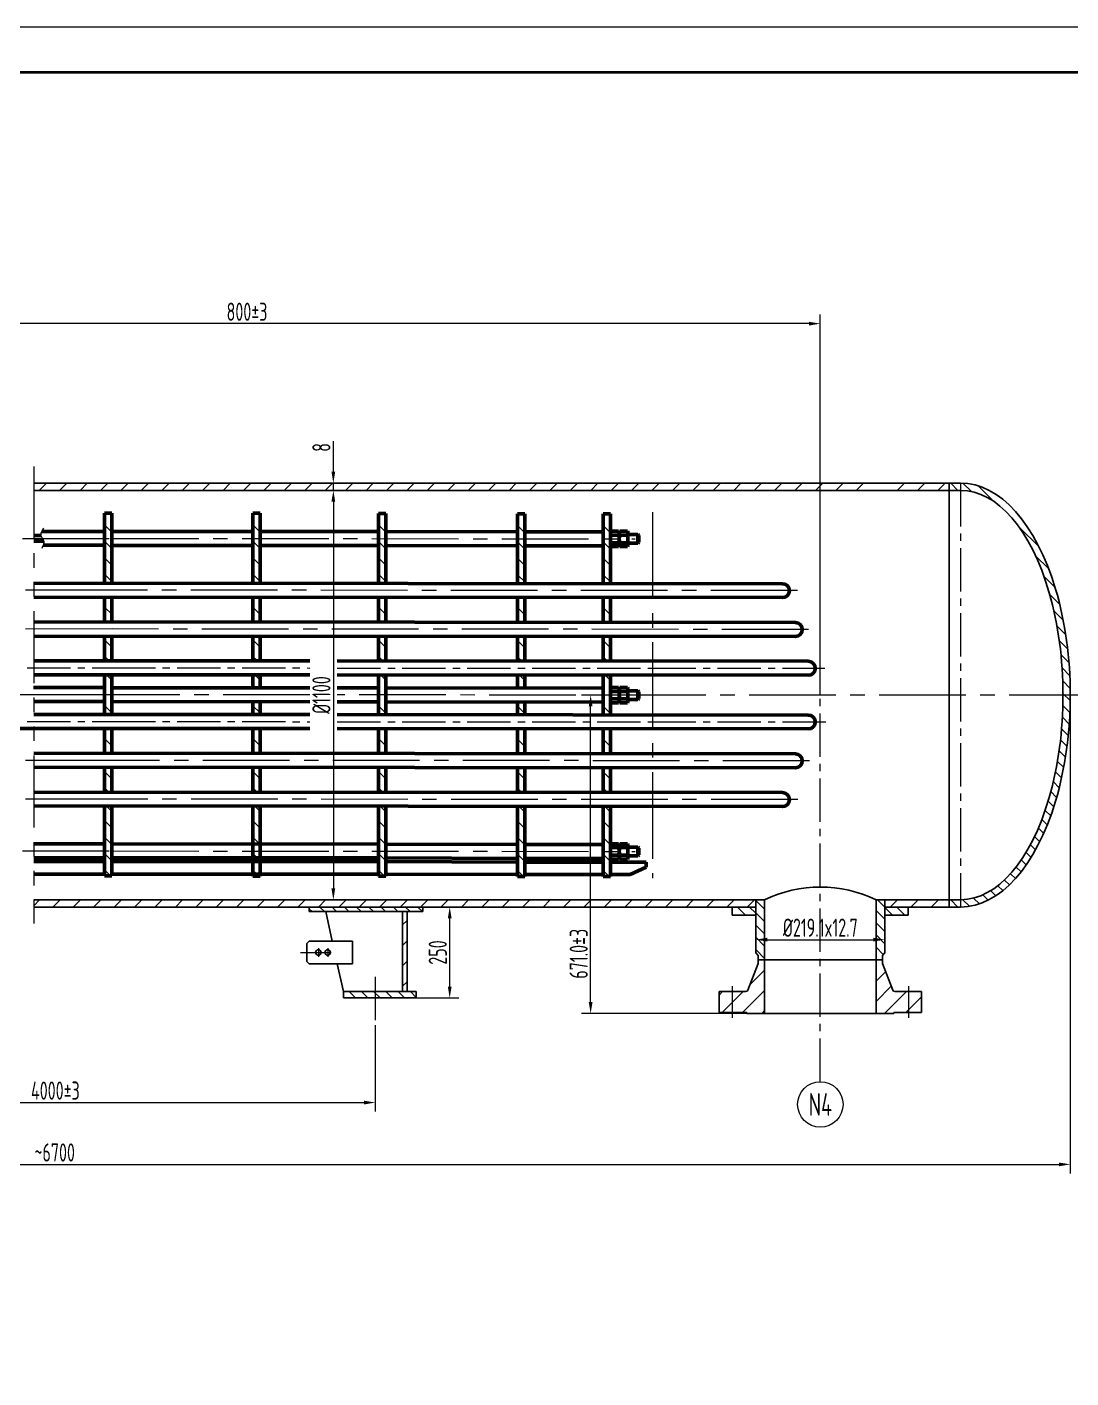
# Model space of a CAD drawing. Header units: millimetres. Extents: x 5765 to 6606, y -201 to 393.
# Drawn here: x 6035.1 to 6264.5, y 96.4 to 393.4 of the extents above; entities that cross this region are included whole.
import ezdxf
from ezdxf.enums import TextEntityAlignment as Align

# ---------------------------------------------------------------- set-up
doc = ezdxf.new("R2010")
doc.units = ezdxf.units.MM
doc.linetypes.add('CENTER2', pattern=[28.575, 19.05, -3.175, 3.175, -3.175])
doc.linetypes.add('PHANTOM2', pattern=[31.75, 15.875, -3.175, 3.175, -3.175, 3.175, -3.175])
for name, color, linetype, lineweight in [('1', 4, 'Continuous', 25), ('1粗实线', 7, 'Continuous', 35), ('2', 7, 'Continuous', 50), ('2细实线', 3, 'Continuous', 13), ('3中心线', 1, 'CENTER2', 13), ('5双点划线', 2, 'PHANTOM2', 13), ('6剖面线', 6, 'Continuous', 13), ('7文本', 2, 'Continuous', 13), ('8标注', 3, 'Continuous', 13), ('9图表', 4, 'Continuous', 13)]:
    doc.layers.add(name, color=color, linetype=linetype, lineweight=lineweight)
doc.styles.add('lanpec', font='bpec_e.shx', dxfattribs={"width": 0.75, "bigfont": 'hztxt.shx'})
doc.styles.add('lanpec-dim', font='bpec_e.shx', dxfattribs={"width": 0.75})
doc.dimstyles.new('lanpec', dxfattribs={"dimtxt": 4, "dimasz": 2.5, "dimexe": 2, "dimexo": 0, "dimtad": 1, "dimdsep": 46, "dimtxsty": 'lanpec-dim', "dimcen": 2.5, "dimclrd": 256, "dimclre": 256, "dimclrt": 256, "dimazin": 0, "dimtfac": 1, "dimtmove": 0, "dimatfit": 3, "dimfxl": 1, "dimlwd": -1, "dimlwe": -1, "dimarcsym": 0})
doc.dimstyles.new('lanpec$0', dxfattribs={"dimscale": 10, "dimtxt": 4, "dimasz": 2.5, "dimexe": 2, "dimexo": 0, "dimtad": 1, "dimdec": 1, "dimdsep": 46, "dimtxsty": 'lanpec-dim', "dimcen": 0.09, "dimclrd": 256, "dimclre": 256, "dimclrt": 256, "dimadec": 1, "dimazin": 0, "dimtfac": 0.707, "dimtdec": 1, "dimtmove": 0, "dimatfit": 3, "dimfxl": 1, "dimarcsym": 0})
pattern_1 = [(45, (5977.511, 1232.6665), (-2.245064, 2.245064), [])]
pattern_2 = [(45, (4695.3936, 1225.4464), (-2.245064, 2.245064), [])]
pattern_3 = [(135, (5977.5109, 1232.6665), (-1.3470384, -1.3470384), [])]

# ---------------------------------------------------------------- blocks, each defined once
blk = doc.blocks.new('A1')
at = {"layer": '1粗实线'}
blk.add_lwpolyline([(-816, 10), (-10, 10), (-10, 584), (-816, 584)], close=True, dxfattribs=at)
at = {"layer": '9图表'}
blk.add_lwpolyline([(-841, 0), (0, 0), (0, 594), (-841, 594)], close=True, dxfattribs=at)
blk = doc.blocks.new('*D35')
at = {"layer": '8标注', "transparency": 16777216}
for p, q in [((5957.38, 325.61), (5957.38, 330.23)), ((6209.41, 246.57), (6209.41, 330.23)), ((6206.91, 328.23), (5959.88, 328.23))]:
    blk.add_line(p, q, dxfattribs=at)
for points in [[(5959.88, 328.64), (5959.88, 327.81), (5957.38, 328.23)], [(6206.91, 328.64), (6206.91, 327.81), (6209.41, 328.23)]]:
    blk.add_solid(points, dxfattribs=at)
at = {"layer": 'Defpoints', "color": 0, "transparency": 16777216}
for p in [(5957.38, 328.23), (5957.38, 325.61), (6209.41, 246.57)]:
    blk.add_point(p, dxfattribs=at)
at = {"layer": '8标注', "transparency": 16777216, "insert": (6083.4, 330.85), "char_height": 4, "attachment_point": 5, "style": 'lanpec-dim'}
blk.add_mtext('800%%P3', dxfattribs=at)
blk = doc.blocks.new('*D37')
at = {"layer": '8标注', "transparency": 16777216}
for p, q in [((5970.96, 173.87), (5970.96, 154.99)), ((6111.59, 174.04), (6111.59, 154.99)), ((5973.46, 156.99), (6109.09, 156.99))]:
    blk.add_line(p, q, dxfattribs=at)
for points in [[(5973.46, 157.41), (5973.46, 156.57), (5970.96, 156.99)], [(6109.09, 157.41), (6109.09, 156.57), (6111.59, 156.99)]]:
    blk.add_solid(points, dxfattribs=at)
at = {"layer": 'Defpoints', "color": 0, "transparency": 16777216}
for p in [(5970.96, 173.87), (6111.59, 174.04), (6111.59, 156.99)]:
    blk.add_point(p, dxfattribs=at)
at = {"layer": '8标注', "transparency": 16777216, "insert": (6041.28, 159.62), "char_height": 4, "attachment_point": 5, "style": 'lanpec-dim'}
blk.add_mtext('4000%%p3', dxfattribs=at)
blk = doc.blocks.new('*D38')
at = {"layer": '8标注', "transparency": 16777216}
for p, q in [((6264.37, 246.58), (6264.37, 141.4)), ((5817.91, 246.51), (5817.91, 141.4)), ((5820.41, 143.4), (6261.87, 143.4))]:
    blk.add_line(p, q, dxfattribs=at)
for points in [[(5820.41, 143.81), (5820.41, 142.98), (5817.91, 143.4)], [(6261.87, 143.81), (6261.87, 142.98), (6264.37, 143.4)]]:
    blk.add_solid(points, dxfattribs=at)
at = {"layer": 'Defpoints', "color": 0, "transparency": 16777216}
for p in [(6264.37, 246.58), (5817.91, 246.51), (6264.37, 143.4)]:
    blk.add_point(p, dxfattribs=at)
at = {"layer": '8标注', "transparency": 16777216, "insert": (6041.14, 146.02), "char_height": 4, "attachment_point": 5, "style": 'lanpec-dim'}
blk.add_mtext('~6700', dxfattribs=at)
blk = doc.blocks.new('*D44')
at = {"layer": '8标注', "transparency": 16777216}
for p, q in [((6195.25, 192.8), (6195.25, 194.8)), ((6223.62, 191.41), (6223.62, 194.8)), ((6197.75, 192.8), (6221.12, 192.8))]:
    blk.add_line(p, q, dxfattribs=at)
for points in [[(6197.75, 193.22), (6197.75, 192.39), (6195.25, 192.8)], [(6221.12, 193.22), (6221.12, 192.39), (6223.62, 192.8)]]:
    blk.add_solid(points, dxfattribs=at)
at = {"layer": 'Defpoints', "color": 0, "transparency": 16777216}
for p in [(6195.25, 192.8), (6223.62, 192.8), (6223.62, 191.41)]:
    blk.add_point(p, dxfattribs=at)
at = {"layer": '8标注', "transparency": 16777216, "insert": (6209.43, 195.43), "char_height": 4, "attachment_point": 5, "style": 'lanpec-dim'}
blk.add_mtext('%%C219.1x12.7', dxfattribs=at)
blk = doc.blocks.new('*D49')
at = {"layer": '8标注', "transparency": 16777216}
for p, q in [((6122.09, 199.98), (6129.97, 199.98)), ((6127.97, 182.48), (6127.97, 197.48)), ((6120.59, 179.98), (6129.97, 179.98))]:
    blk.add_line(p, q, dxfattribs=at)
for points in [[(6127.55, 197.48), (6128.38, 197.48), (6127.97, 199.98)], [(6127.55, 182.48), (6128.38, 182.48), (6127.97, 179.98)]]:
    blk.add_solid(points, dxfattribs=at)
at = {"layer": 'Defpoints', "color": 0, "transparency": 16777216}
for p in [(6122.09, 199.98), (6127.97, 199.98), (6120.59, 179.98)]:
    blk.add_point(p, dxfattribs=at)
at = {"layer": '8标注', "transparency": 16777216, "insert": (6125.34, 189.98), "char_height": 4, "attachment_point": 5, "rotation": 90, "style": 'lanpec-dim'}
blk.add_mtext('250', dxfattribs=at)
blk = doc.blocks.new('*D61')
at = {"layer": '8标注', "transparency": 16777216}
for p, q in [((6102.39, 291.58), (6104.39, 291.58)), ((6102.39, 289.08), (6102.39, 204.08)), ((6102.39, 201.58), (6104.39, 201.58))]:
    blk.add_line(p, q, dxfattribs=at)
for points in [[(6101.97, 289.08), (6102.8, 289.08), (6102.39, 291.58)], [(6101.97, 204.08), (6102.8, 204.08), (6102.39, 201.58)]]:
    blk.add_solid(points, dxfattribs=at)
at = {"layer": 'Defpoints', "color": 0, "transparency": 16777216}
for p in [(6102.39, 291.58), (6102.39, 201.58), (6102.39, 201.58)]:
    blk.add_point(p, dxfattribs=at)
at = {"layer": '8标注', "transparency": 16777216, "insert": (6099.76, 246.58), "char_height": 4, "attachment_point": 5, "rotation": 90, "style": 'lanpec-dim'}
blk.add_mtext('%%C1100', dxfattribs=at)
blk = doc.blocks.new('*D60')
at = {"layer": '8标注', "transparency": 16777216}
for p, q in [((6102.39, 295.68), (6102.39, 302.42)), ((6105, 293.18), (6100.39, 293.18)), ((6103.35, 291.58), (6100.39, 291.58)), ((6102.39, 291.58), (6102.39, 293.18)), ((6102.39, 289.08), (6102.39, 286.58))]:
    blk.add_line(p, q, dxfattribs=at)
for points in [[(6101.97, 295.68), (6102.8, 295.68), (6102.39, 293.18)], [(6101.97, 289.08), (6102.8, 289.08), (6102.39, 291.58)]]:
    blk.add_solid(points, dxfattribs=at)
at = {"layer": 'Defpoints', "color": 0, "transparency": 16777216}
for p in [(6102.39, 293.18), (6103.35, 291.58), (6105, 293.18)]:
    blk.add_point(p, dxfattribs=at)
at = {"layer": '8标注', "transparency": 16777216, "insert": (6099.76, 301.02), "char_height": 4, "attachment_point": 5, "rotation": 90, "style": 'lanpec-dim'}
blk.add_mtext('8', dxfattribs=at)
blk = doc.blocks.new('管口号')
at = {"layer": '2细实线'}
blk.add_circle((0, 5), 5, dxfattribs=at)
at = {"layer": '7文本', "style": 'lanpec', "width": 0.75}
blk.add_attdef('N', text='', height=5, dxfattribs=at).set_placement((0, 5), align=Align.MIDDLE_CENTER)
blk = doc.blocks.new('*D65')
at = {"layer": '8标注', "transparency": 16777216}
for p, q in [((6165.48, 246.58), (6156.94, 246.58)), ((6158.94, 179.08), (6158.94, 244.08)), ((6205.47, 176.58), (6156.94, 176.58))]:
    blk.add_line(p, q, dxfattribs=at)
for points in [[(6158.53, 244.08), (6159.36, 244.08), (6158.94, 246.58)], [(6158.53, 179.08), (6159.36, 179.08), (6158.94, 176.58)]]:
    blk.add_solid(points, dxfattribs=at)
at = {"layer": 'Defpoints', "color": 0, "transparency": 16777216}
for p in [(6158.94, 246.58), (6165.48, 246.58), (6205.47, 176.58)]:
    blk.add_point(p, dxfattribs=at)
at = {"layer": '8标注', "transparency": 16777216, "insert": (6156.32, 189.7), "char_height": 4, "attachment_point": 5, "rotation": 90, "style": 'lanpec-dim'}
blk.add_mtext('671.0±3', dxfattribs=at)

msp = doc.modelspace()

# ---------------------------------------------------------------- hatches: boundary and pattern name
at = {"layer": '6剖面线'}
h = msp.add_hatch(dxfattribs=at)
h.set_pattern_fill('ANSI31', color=256, style=0)
h.set_pattern_definition(pattern_1)
h.paths.add_polyline_path([(6224.953, 293.183), (6224.953, 291.583), (6237.773, 291.583), (6237.773, 293.183)])
h.paths.add_polyline_path([(6220.681, 291.583), (6220.681, 293.183), (6036.521, 293.183), (6036.521, 291.583)])
h = msp.add_hatch(dxfattribs=at)
h.set_pattern_fill('ANSI31', color=256, scale=0.6, angle=90, style=0)
h.set_pattern_definition(pattern_3)
h.paths.add_polyline_path([(6240.273, 201.583), (6237.773, 201.583), (6237.773, 199.983), (6240.273, 199.983)])
edge = h.paths.add_edge_path()
edge.add_ellipse((6240.273, 246.583), major_axis=(0, 46.6), ratio=0.5171674, start_angle=180, end_angle=360)
edge.add_line((6240.273, 293.183), (6240.273, 291.583))
edge.add_ellipse((6240.273, 246.583), major_axis=(0, 45), ratio=0.5, start_angle=180, end_angle=360, ccw=False)
edge.add_line((6240.273, 201.583), (6240.273, 199.983))
h.paths.add_polyline_path([(6240.273, 293.183), (6237.773, 293.183), (6237.773, 291.583), (6240.273, 291.583)])
h = msp.add_hatch(dxfattribs=at)
h.set_pattern_fill('ANSI31', color=256, scale=0.804645, angle=90)
h.set_pattern_definition([(135, (4750.066, -86.7628), (-1.8064793, -1.8064793), [])])
h.paths.add_polyline_path([(6053.716, 286.546), (6052.106, 286.546), (6052.106, 281.027), (6053.716, 281.027)])
h.paths.add_polyline_path([(6053.716, 281.027), (6052.106, 281.027), (6052.106, 271.177), (6053.716, 271.177)])
h.paths.add_polyline_path([(6053.716, 268.112), (6052.106, 268.112), (6052.106, 262.648), (6053.716, 262.648)])
h.paths.add_polyline_path([(6053.716, 259.583), (6052.106, 259.583), (6052.106, 254.113), (6053.716, 254.113)])
h.paths.add_polyline_path([(6053.716, 251.043), (6052.106, 251.043), (6052.106, 248.204), (6053.716, 248.204)])
h.paths.add_polyline_path([(6053.716, 245.147), (6052.106, 245.147), (6052.106, 242.308), (6053.716, 242.308)])
h.paths.add_polyline_path([(6053.716, 239.238), (6052.106, 239.238), (6052.106, 233.769), (6053.716, 233.769)])
h.paths.add_polyline_path([(6053.716, 230.704), (6052.106, 230.704), (6052.106, 225.239), (6053.716, 225.239)])
h.paths.add_polyline_path([(6053.716, 222.174), (6052.106, 222.174), (6052.106, 212.325), (6053.716, 212.325)])
h.paths.add_polyline_path([(6053.716, 212.325), (6052.106, 212.325), (6052.106, 206.805), (6053.716, 206.805)])
h = msp.add_hatch(dxfattribs=at)
h.set_pattern_fill('ANSI31', color=256, scale=0.804645, angle=90)
h.set_pattern_definition([(135, (4782.6553, -86.775), (-1.8064793, -1.8064793), [])])
h.paths.add_polyline_path([(6086.305, 286.534), (6084.696, 286.534), (6084.696, 281.014), (6086.305, 281.014)])
h.paths.add_polyline_path([(6086.305, 281.014), (6084.696, 281.014), (6084.696, 271.165), (6086.305, 271.165)])
h.paths.add_polyline_path([(6086.305, 268.1), (6084.696, 268.1), (6084.696, 262.635), (6086.305, 262.635)])
h.paths.add_polyline_path([(6086.305, 259.57), (6084.696, 259.57), (6084.696, 254.101), (6086.305, 254.101)])
h.paths.add_polyline_path([(6086.305, 251.031), (6084.696, 251.031), (6084.696, 248.192), (6086.305, 248.192)])
h.paths.add_polyline_path([(6086.305, 245.135), (6084.696, 245.135), (6084.696, 242.296), (6086.305, 242.296)])
h.paths.add_polyline_path([(6086.305, 239.226), (6084.696, 239.226), (6084.696, 233.756), (6086.305, 233.756)])
h.paths.add_polyline_path([(6086.305, 230.691), (6084.696, 230.691), (6084.696, 225.227), (6086.305, 225.227)])
h.paths.add_polyline_path([(6086.305, 222.162), (6084.696, 222.162), (6084.696, 212.312), (6086.305, 212.312)])
h.paths.add_polyline_path([(6086.305, 212.312), (6084.696, 212.312), (6084.696, 206.793), (6086.305, 206.793)])
h = msp.add_hatch(dxfattribs=at)
h.set_pattern_fill('ANSI31', color=256, scale=0.804645, angle=90)
h.set_pattern_definition([(135, (4810.242, -86.795), (-1.8064793, -1.8064793), [])])
h.paths.add_polyline_path([(6113.892, 286.514), (6112.282, 286.514), (6112.282, 280.994), (6113.892, 280.994)])
h.paths.add_polyline_path([(6113.892, 280.994), (6112.282, 280.994), (6112.282, 271.145), (6113.892, 271.145)])
h.paths.add_polyline_path([(6113.892, 268.08), (6112.282, 268.08), (6112.282, 262.615), (6113.892, 262.615)])
h.paths.add_polyline_path([(6113.892, 259.55), (6112.282, 259.55), (6112.282, 254.081), (6113.892, 254.081)])
h.paths.add_polyline_path([(6113.892, 251.011), (6112.282, 251.011), (6112.282, 248.172), (6113.892, 248.172)])
h.paths.add_polyline_path([(6113.892, 245.115), (6112.282, 245.115), (6112.282, 242.276), (6113.892, 242.276)])
h.paths.add_polyline_path([(6113.892, 239.206), (6112.282, 239.206), (6112.282, 233.736), (6113.892, 233.736)])
h.paths.add_polyline_path([(6113.892, 230.671), (6112.282, 230.671), (6112.282, 225.207), (6113.892, 225.207)])
h.paths.add_polyline_path([(6113.892, 222.142), (6112.282, 222.142), (6112.282, 212.292), (6113.892, 212.292)])
h.paths.add_polyline_path([(6113.892, 212.292), (6112.282, 212.292), (6112.282, 206.773), (6113.892, 206.773)])
h = msp.add_hatch(dxfattribs=at)
h.set_pattern_fill('ANSI31', color=256, scale=0.804645, angle=90)
h.set_pattern_definition([(135, (4840.8113, -86.8808), (-1.8064793, -1.8064793), [])])
h.paths.add_polyline_path([(6144.461, 286.428), (6142.852, 286.428), (6142.852, 280.909), (6144.461, 280.909)])
h.paths.add_polyline_path([(6144.461, 280.909), (6142.852, 280.909), (6142.852, 271.059), (6144.461, 271.059)])
h.paths.add_polyline_path([(6144.461, 267.994), (6142.852, 267.994), (6142.852, 262.53), (6144.461, 262.53)])
h.paths.add_polyline_path([(6144.461, 259.465), (6142.852, 259.465), (6142.852, 253.995), (6144.461, 253.995)])
h.paths.add_polyline_path([(6144.461, 250.925), (6142.852, 250.925), (6142.852, 248.086), (6144.461, 248.086)])
h.paths.add_polyline_path([(6144.461, 245.029), (6142.852, 245.029), (6142.852, 242.19), (6144.461, 242.19)])
h.paths.add_polyline_path([(6144.461, 239.12), (6142.852, 239.12), (6142.852, 233.651), (6144.461, 233.651)])
h.paths.add_polyline_path([(6144.461, 230.586), (6142.852, 230.586), (6142.852, 225.121), (6144.461, 225.121)])
h.paths.add_polyline_path([(6144.461, 222.056), (6142.852, 222.056), (6142.852, 212.207), (6144.461, 212.207)])
h.paths.add_polyline_path([(6144.461, 212.207), (6142.852, 212.207), (6142.852, 206.687), (6144.461, 206.687)])
h = msp.add_hatch(dxfattribs=at)
h.set_pattern_fill('ANSI31', color=256, scale=0.804645, angle=90)
h.set_pattern_definition([(135, (4859.641, -86.8808), (-1.8064793, -1.8064793), [])])
h.paths.add_polyline_path([(6163.291, 286.428), (6161.681, 286.428), (6161.681, 280.909), (6163.291, 280.909)])
h.paths.add_polyline_path([(6163.291, 280.909), (6161.681, 280.909), (6161.681, 271.059), (6163.291, 271.059)])
h.paths.add_polyline_path([(6163.291, 267.994), (6161.681, 267.994), (6161.681, 262.53), (6163.291, 262.53)])
h.paths.add_polyline_path([(6163.291, 259.465), (6161.681, 259.465), (6161.681, 253.995), (6163.291, 253.995)])
h.paths.add_polyline_path([(6163.291, 250.925), (6161.681, 250.925), (6161.681, 248.086), (6163.291, 248.086)])
h.paths.add_polyline_path([(6163.291, 245.029), (6161.681, 245.029), (6161.681, 242.19), (6163.291, 242.19)])
h.paths.add_polyline_path([(6163.291, 239.12), (6161.681, 239.12), (6161.681, 233.651), (6163.291, 233.651)])
h.paths.add_polyline_path([(6163.291, 230.586), (6161.681, 230.586), (6161.681, 225.121), (6163.291, 225.121)])
h.paths.add_polyline_path([(6163.291, 222.056), (6161.681, 222.056), (6161.681, 212.207), (6163.291, 212.207)])
h.paths.add_polyline_path([(6163.291, 212.207), (6161.681, 212.207), (6161.681, 206.687), (6163.291, 206.687)])
h = msp.add_hatch(dxfattribs=at)
h.set_pattern_fill('ANSI31', color=256, style=0)
h.set_pattern_definition(pattern_2)
h.paths.add_polyline_path([(6237.773, 201.583), (6223.616, 201.583), (6223.616, 199.983), (6237.773, 199.983)])
h.paths.add_polyline_path([(6195.248, 199.983), (6195.248, 201.583), (6036.521, 201.583), (6036.521, 199.983), (6109.201, 199.983), (6110.114, 199.983), (6111.829, 199.983), (6113.682, 199.983), (6114.457, 199.983)])
h = msp.add_hatch(dxfattribs=at)
h.set_pattern_fill('ANSI31', color=256, scale=0.6, angle=90, style=0)
h.set_pattern_definition([(135, (6110.6425, 199.5294), (-1.34704, -1.34704), [])])
h.paths.add_polyline_path([(6114.457, 199.983), (6109.201, 199.983), (6109.201, 198.983), (6114.457, 198.983)])
h.paths.add_polyline_path([(6109.201, 198.983), (6109.201, 199.983), (6097.091, 199.983), (6097.091, 198.983)])
h.paths.add_polyline_path([(6114.457, 199.983), (6114.457, 198.983), (6122.091, 198.983), (6122.091, 199.983)])
h = msp.add_hatch(dxfattribs=at)
h.set_pattern_fill('ANSI31', color=256, scale=0.6, angle=90, style=0)
h.set_pattern_definition(pattern_3)
h.paths.add_polyline_path([(6195.248, 198.215), (6195.248, 199.983), (6190.088, 199.983), (6190.088, 198.215)])
h.paths.add_polyline_path([(6223.616, 199.983), (6223.616, 198.215), (6228.776, 198.215), (6228.776, 199.983)])
h = msp.add_hatch(dxfattribs=at)
h.set_pattern_fill('ANSI31', color=256, scale=0.6, angle=90, style=0)
h.set_pattern_definition([(135, (6195.4526, 193.1177), (-1.34704, -1.34704), [])])
h.paths.add_polyline_path([(6195.782, 201.583), (6195.248, 201.583), (6195.248, 189.879), (6195.782, 189.345)])
h.paths.add_polyline_path([(6223.616, 201.583), (6223.082, 201.583), (6223.082, 189.345), (6223.616, 189.879)])
h.paths.add_polyline_path([(6197.182, 188.383), (6195.782, 188.383), (6195.782, 201.583), (6197.182, 201.583)])
h.paths.add_polyline_path([(6223.082, 188.383), (6221.682, 188.383), (6221.682, 201.583), (6223.082, 201.583)])
h = msp.add_hatch(dxfattribs=at)
h.set_pattern_fill('ANSI31', color=256, style=0)
h.set_pattern_definition(pattern_2)
h.paths.add_polyline_path([(6118.591, 198.983), (6117.591, 198.983), (6117.591, 181.383), (6118.591, 181.383)])
h = msp.add_hatch(dxfattribs=at)
h.set_pattern_fill('ANSI31', color=256, style=0)
h.set_pattern_definition(pattern_1)
h.paths.add_polyline_path([(6228.802, 181.393), (6227.302, 181.393), (6227.302, 176.783), (6228.802, 176.783)])
h.paths.add_polyline_path([(6230.302, 181.393), (6228.802, 181.393), (6228.802, 176.783), (6230.302, 176.783)])
h.paths.add_polyline_path([(6227.302, 176.783), (6225.622, 176.783), (6225.622, 176.583), (6221.682, 176.583), (6221.682, 188.383), (6223.082, 188.383), (6223.082, 187.776, 0.09138), (6223.115, 187.597), (6225.359, 181.715, 0.3110597), (6225.827, 181.393), (6227.302, 181.393)])
h.paths.add_polyline_path([(6231.682, 176.783), (6230.302, 176.783), (6230.302, 181.393), (6231.682, 181.393)])
h.paths.add_polyline_path([(6197.182, 176.583), (6193.242, 176.583), (6193.242, 176.783), (6190.062, 176.783), (6190.062, 181.393), (6193.038, 181.393, 0.3110597), (6193.505, 181.715), (6195.749, 187.597, 0.09138), (6195.782, 187.776), (6195.782, 188.383), (6197.182, 188.383)])
h.paths.add_polyline_path([(6190.062, 176.783), (6187.182, 176.783), (6187.182, 181.393), (6190.062, 181.393)])
h = msp.add_hatch(dxfattribs=at)
h.set_pattern_fill('ANSI31', color=256, scale=0.6, angle=90, style=0)
h.set_pattern_definition([(135, (4695.3936, 1225.4464), (-1.3470384, -1.3470384), [])])
h.paths.add_polyline_path([(6120.591, 179.983), (6120.591, 181.383), (6111.591, 181.383), (6111.591, 179.983)])
h.paths.add_polyline_path([(6111.591, 179.983), (6111.591, 181.383), (6104.591, 181.383), (6104.591, 179.983)])

# ---------------------------------------------------------------- linework, layer by layer
for p, q in [((6036.521, 293.183), (6225.32, 293.183)), ((6036.521, 291.583), (6224.28, 291.583)), ((6224.233, 291.583), (6237.773, 291.583)), ((6224.953, 293.183), (6237.773, 293.183)), ((6237.773, 293.183), (6237.773, 199.983)), ((6240.273, 293.183), (6237.773, 293.183)), ((6240.273, 291.583), (6237.773, 291.583)), ((6036.521, 201.583), (6197.182, 201.583)), ((6036.521, 199.983), (6109.201, 199.983)), ((6097.091, 198.983), (6097.091, 199.983)), ((6109.201, 199.983), (6195.248, 199.983)), ((6122.091, 198.983), (6122.091, 199.983)), ((6190.088, 198.215), (6190.088, 199.983)), ((6195.248, 189.879), (6195.248, 201.583)), ((6197.182, 201.583), (6197.182, 176.583)), ((6221.682, 201.583), (6237.773, 201.583)), ((6221.682, 201.583), (6221.682, 176.583)), ((6223.616, 189.879), (6223.616, 201.583)), ((6223.616, 199.983), (6237.773, 199.983)), ((6228.776, 198.215), (6228.776, 199.983)), ((6240.273, 201.583), (6237.773, 201.583)), ((6240.273, 199.983), (6237.773, 199.983)), ((6097.091, 198.983), (6109.201, 198.983)), ((6102.137, 192.483), (6100.699, 198.983)), ((6109.201, 198.983), (6122.091, 198.983)), ((6117.591, 181.383), (6117.591, 198.983)), ((6118.591, 181.383), (6118.591, 198.983)), ((6195.248, 198.215), (6190.088, 198.215)), ((6223.616, 198.215), (6228.776, 198.215)), ((6104.591, 181.383), (6103.242, 187.483)), ((6195.749, 187.597), (6193.505, 181.715)), ((6195.782, 189.345), (6195.248, 189.879)), ((6195.782, 188.383), (6195.782, 189.345)), ((6195.782, 188.383), (6195.782, 189.345)), ((6223.082, 188.383), (6195.782, 188.383)), ((6195.782, 188.383), (6195.782, 187.776)), ((6223.082, 189.345), (6223.616, 189.879)), ((6223.082, 188.383), (6223.082, 189.345)), ((6223.082, 188.383), (6223.082, 189.345)), ((6223.082, 188.383), (6223.082, 187.776)), ((6223.115, 187.597), (6225.359, 181.715)), ((6120.591, 181.383), (6104.591, 181.383)), ((6104.591, 181.383), (6104.591, 179.983)), ((6120.591, 181.383), (6120.591, 179.983)), ((6187.182, 181.393), (6187.182, 176.783)), ((6187.182, 181.393), (6193.038, 181.393)), ((6231.682, 181.393), (6225.827, 181.393)), ((6231.682, 181.393), (6231.682, 176.783)), ((6120.591, 179.983), (6104.591, 179.983)), ((6120.591, 179.983), (6104.591, 179.983)), ((6187.182, 176.783), (6193.242, 176.783)), ((6193.242, 176.783), (6193.242, 176.583)), ((6193.242, 176.583), (6225.622, 176.583)), ((6231.682, 176.783), (6225.622, 176.783)), ((6225.622, 176.783), (6225.622, 176.583))]:
    msp.add_line(p, q)
at = {"ltscale": 2}
for p, q in [((6096.591, 191.983), (6097.091, 192.483)), ((6096.591, 191.983), (6096.591, 187.983)), ((6106.591, 192.483), (6097.091, 192.483)), ((6106.591, 187.483), (6106.591, 192.483)), ((6096.591, 187.983), (6097.091, 187.483)), ((6097.091, 187.483), (6106.591, 187.483))]:
    msp.add_line(p, q, dxfattribs=at)
at = {"ltscale": 3}
for centre in [(6099.091, 189.983), (6101.145, 189.983)]:
    msp.add_circle(centre, 0.6, dxfattribs=at)
for centre, radius, start, end in [((6209.432, 175.883), 28.471, 64.51564, 115.48436), ((6195.282, 187.776), 0.5, 339.11524, 0), ((6223.582, 187.776), 0.5, 180, 200.88476), ((6193.038, 181.893), 0.5, 270, 339.11524), ((6225.827, 181.893), 0.5, 200.88476, 270)]:
    msp.add_arc(centre, radius, start, end)
at = {"extrusion": (0, 0, -1)}
for major_axis, ratio in [((0, 46.6), 0.5171674), ((0, 45), 0.5)]:
    msp.add_ellipse((6240.273, 246.583), major_axis=major_axis, ratio=ratio, start_param=0, end_param=3.1415927, dxfattribs=at)
at = {"layer": '1'}
for p, q in [((6167.153, 281.633), (6169.567, 281.633)), ((6167.153, 280.184), (6169.567, 280.184)), ((6167.153, 247.282), (6169.567, 247.282)), ((6167.153, 245.833), (6169.567, 245.833)), ((6167.153, 212.931), (6169.567, 212.931)), ((6167.153, 211.482), (6169.567, 211.482))]:
    msp.add_line(p, q, dxfattribs=at)
at = {"layer": '2'}
for p, q in [((6053.716, 286.546), (6052.106, 286.546)), ((6052.106, 286.546), (6052.106, 271.178)), ((6053.716, 271.178), (6053.716, 286.546)), ((6086.305, 286.534), (6084.696, 286.534)), ((6084.696, 286.534), (6084.696, 271.166)), ((6086.305, 271.166), (6086.305, 286.534)), ((6113.892, 286.514), (6112.282, 286.514)), ((6112.282, 286.514), (6112.282, 271.146)), ((6113.892, 271.146), (6113.892, 286.514)), ((6144.461, 286.428), (6142.852, 286.428)), ((6142.852, 286.428), (6142.852, 271.063)), ((6144.461, 271.063), (6144.461, 286.428)), ((6163.291, 286.428), (6161.681, 286.428)), ((6161.681, 286.428), (6161.681, 271.064)), ((6163.291, 271.064), (6163.291, 286.428)), ((6038.271, 282.555), (6052.106, 282.555)), ((6053.716, 282.555), (6053.732, 282.543)), ((6053.732, 282.543), (6084.696, 282.543)), ((6086.305, 282.543), (6112.282, 282.523)), ((6113.892, 282.523), (6142.852, 282.437)), ((6144.461, 282.437), (6161.681, 282.437)), ((6163.291, 282.163), (6163.291, 279.654)), ((6163.414, 282.581), (6165.099, 282.581)), ((6165.222, 282.163), (6165.222, 279.654)), ((6165.222, 282.163), (6165.222, 279.654)), ((6165.345, 282.581), (6167.03, 282.581)), ((6167.153, 282.163), (6167.153, 279.654)), ((6036.52, 281.65), (6038.13, 281.65)), ((6036.52, 280.39), (6038.72, 280.39)), ((6038.603, 279.498), (6052.106, 279.498)), ((6053.716, 279.498), (6053.732, 279.486)), ((6053.732, 279.486), (6084.696, 279.486)), ((6086.305, 279.486), (6112.282, 279.466)), ((6113.892, 279.466), (6142.852, 279.38)), ((6144.461, 279.38), (6161.681, 279.38)), ((6163.414, 281.745), (6165.099, 281.745)), ((6163.414, 280.072), (6165.099, 280.072)), ((6163.414, 279.236), (6165.099, 279.236)), ((6165.345, 281.745), (6167.03, 281.745)), ((6165.345, 280.072), (6167.03, 280.072)), ((6165.345, 279.236), (6167.03, 279.236)), ((6167.153, 281.874), (6169.326, 281.874)), ((6167.153, 281.874), (6167.153, 279.943)), ((6169.326, 279.943), (6167.153, 279.943)), ((6169.326, 281.874), (6169.567, 281.633)), ((6169.326, 281.874), (6169.326, 279.943)), ((6169.567, 280.184), (6169.326, 279.943)), ((6169.567, 281.633), (6169.567, 280.184)), ((6036.52, 271.19), (6201.119, 271.064)), ((6036.52, 268.11), (6201.119, 267.994)), ((6052.106, 268.112), (6052.106, 262.648)), ((6053.716, 262.648), (6053.716, 268.112)), ((6084.696, 268.1), (6084.696, 262.635)), ((6086.305, 262.635), (6086.305, 268.1)), ((6112.282, 268.08), (6112.282, 262.615)), ((6113.892, 262.615), (6113.892, 268.08)), ((6142.852, 267.994), (6142.852, 262.53)), ((6144.461, 262.53), (6144.461, 267.994)), ((6161.681, 267.994), (6161.681, 262.53)), ((6163.291, 262.53), (6163.291, 267.994)), ((6036.52, 262.66), (6203.964, 262.53)), ((6036.52, 259.56), (6203.964, 259.46)), ((6052.106, 259.582), (6052.106, 254.113)), ((6053.716, 254.113), (6053.716, 259.582)), ((6084.696, 259.57), (6084.696, 254.101)), ((6086.305, 254.101), (6086.305, 259.57)), ((6112.282, 259.55), (6112.282, 254.081)), ((6113.892, 254.081), (6113.892, 259.55)), ((6142.852, 259.461), (6142.852, 253.995)), ((6144.461, 253.995), (6144.461, 259.461)), ((6161.681, 259.46), (6161.681, 253.995)), ((6163.291, 253.995), (6163.291, 259.46)), ((6036.52, 254.11), (6097.22, 254.069)), ((6103.26, 254.065), (6206.809, 253.995)), ((6036.51, 251.05), (6097.22, 251.005)), ((6052.106, 251.043), (6052.106, 242.308)), ((6053.716, 242.308), (6053.716, 251.043)), ((6084.696, 251.031), (6084.696, 248.192)), ((6086.305, 248.192), (6086.305, 251.031)), ((6103.26, 251.001), (6206.809, 250.925)), ((6112.282, 251.011), (6112.282, 242.276)), ((6113.892, 242.276), (6113.892, 251.011)), ((6142.852, 250.925), (6142.852, 248.086)), ((6144.461, 248.086), (6144.461, 250.925)), ((6161.681, 250.925), (6161.681, 242.19)), ((6163.291, 242.19), (6163.291, 250.925)), ((6036.5, 248.22), (6052.1, 248.23)), ((6053.716, 248.204), (6053.732, 248.192)), ((6053.732, 248.192), (6097.22, 248.177)), ((6103.26, 248.175), (6112.282, 248.172)), ((6113.892, 248.172), (6161.681, 248.086)), ((6163.291, 247.812), (6163.291, 245.303)), ((6163.414, 248.23), (6165.099, 248.23)), ((6163.414, 247.394), (6165.099, 247.394)), ((6165.222, 247.812), (6165.222, 245.303)), ((6165.222, 247.812), (6165.222, 245.303)), ((6165.345, 248.23), (6167.03, 248.23)), ((6165.345, 247.394), (6167.03, 247.394)), ((6167.153, 247.812), (6167.153, 245.303)), ((6167.153, 247.523), (6169.326, 247.523)), ((6167.153, 247.523), (6167.153, 245.592)), ((6169.326, 247.523), (6169.567, 247.282)), ((6169.326, 247.523), (6169.326, 245.592)), ((6169.567, 247.282), (6169.567, 245.833)), ((6036.5, 245.13), (6052.1, 245.14)), ((6053.716, 245.147), (6053.732, 245.135)), ((6053.732, 245.135), (6097.22, 245.12)), ((6084.696, 245.135), (6084.696, 242.296)), ((6086.305, 242.296), (6086.305, 245.135)), ((6103.26, 245.118), (6112.282, 245.115)), ((6113.892, 245.115), (6161.681, 245.029)), ((6142.852, 245.029), (6142.852, 242.19)), ((6144.461, 242.19), (6144.461, 245.029)), ((6163.414, 245.721), (6165.099, 245.721)), ((6163.414, 244.885), (6165.099, 244.885)), ((6165.345, 245.721), (6167.03, 245.721)), ((6165.345, 244.885), (6167.03, 244.885)), ((6169.326, 245.592), (6167.153, 245.592)), ((6169.567, 245.833), (6169.326, 245.592)), ((6036.52, 242.33), (6097.22, 242.28)), ((6103.26, 242.275), (6206.809, 242.19)), ((5908.11, 239.145), (6053.732, 239.226)), ((6052.106, 239.238), (6052.106, 233.769)), ((6053.716, 233.769), (6053.716, 239.238)), ((6053.732, 239.226), (6097.22, 239.196)), ((6084.696, 239.226), (6084.696, 233.757)), ((6086.305, 233.757), (6086.305, 239.226)), ((6103.26, 239.192), (6206.809, 239.12)), ((6112.282, 239.206), (6112.282, 233.737)), ((6113.892, 233.737), (6113.892, 239.206)), ((6142.852, 239.12), (6142.852, 233.654)), ((6144.461, 233.654), (6144.461, 239.12)), ((6161.681, 239.12), (6161.681, 233.655)), ((6163.291, 233.655), (6163.291, 239.12)), ((6036.52, 233.78), (6203.964, 233.656)), ((6036.52, 230.71), (6203.964, 230.586)), ((6052.106, 230.704), (6052.106, 225.239)), ((6053.716, 225.239), (6053.716, 230.704)), ((6084.696, 230.691), (6084.696, 225.227)), ((6086.305, 225.227), (6086.305, 230.691)), ((6112.282, 230.671), (6112.282, 225.207)), ((6113.892, 225.207), (6113.892, 230.671)), ((6142.852, 230.586), (6142.852, 225.121)), ((6144.461, 225.121), (6144.461, 230.586)), ((6161.681, 230.586), (6161.681, 225.121)), ((6163.291, 225.121), (6163.291, 230.586)), ((6036.52, 225.21), (6201.119, 225.121)), ((6036.52, 222.21), (6201.119, 222.051)), ((6052.106, 222.173), (6052.106, 206.805)), ((6053.716, 206.805), (6053.716, 222.173)), ((6084.696, 222.161), (6084.696, 206.793)), ((6086.305, 206.793), (6086.305, 222.161)), ((6112.282, 222.141), (6112.282, 206.773)), ((6113.892, 206.773), (6113.892, 222.141)), ((6142.852, 222.052), (6142.852, 206.687)), ((6144.461, 206.687), (6144.461, 222.052)), ((6161.681, 222.052), (6161.681, 206.687)), ((6163.291, 206.687), (6163.291, 222.052)), ((6036.48, 213.88), (6052.08, 213.89)), ((6053.732, 213.841), (6112.282, 213.821)), ((6163.414, 213.879), (6165.099, 213.879)), ((6165.345, 213.879), (6167.03, 213.879)), ((6113.892, 213.821), (6142.852, 213.735)), ((6144.461, 213.735), (6161.681, 213.735)), ((6163.291, 213.461), (6163.291, 210.952)), ((6163.414, 213.043), (6165.099, 213.043)), ((6163.414, 211.37), (6165.099, 211.37)), ((6165.222, 213.461), (6165.222, 210.952)), ((6165.222, 213.461), (6165.222, 210.952)), ((6165.345, 213.043), (6167.03, 213.043)), ((6165.345, 211.37), (6167.03, 211.37)), ((6167.153, 213.461), (6167.153, 210.952)), ((6167.153, 213.172), (6169.326, 213.172)), ((6167.153, 213.172), (6167.153, 211.241)), ((6169.326, 211.241), (6167.153, 211.241)), ((6169.326, 213.172), (6169.567, 212.931)), ((6169.326, 213.172), (6169.326, 211.241)), ((6169.567, 211.482), (6169.326, 211.241)), ((6169.567, 212.931), (6169.567, 211.482)), ((6036.53, 210.76), (6052.13, 210.77)), ((6036.53, 209.99), (6052.13, 210)), ((6053.732, 210.784), (6112.282, 210.764)), ((6053.732, 209.979), (6112.282, 209.959)), ((6113.892, 210.764), (6142.852, 210.678)), ((6113.892, 209.959), (6142.852, 209.873)), ((6144.461, 210.678), (6161.681, 210.678)), ((6144.461, 209.873), (6161.681, 209.873)), ((6163.291, 209.873), (6171.123, 209.873)), ((6163.414, 210.534), (6165.099, 210.534)), ((6165.345, 210.534), (6167.03, 210.534)), ((6171.123, 208.754), (6167.641, 207.13)), ((6171.123, 209.873), (6171.123, 208.754)), ((6036.47, 207.21), (6052.07, 207.22)), ((6053.716, 206.805), (6052.106, 206.805)), ((6053.732, 207.236), (6112.282, 207.216)), ((6086.305, 206.793), (6084.696, 206.793)), ((6113.892, 206.773), (6112.282, 206.773)), ((6113.892, 207.216), (6142.852, 207.13)), ((6144.461, 206.687), (6142.852, 206.687)), ((6144.461, 207.13), (6161.681, 207.13)), ((6163.291, 206.687), (6161.681, 206.687)), ((6167.641, 207.13), (6163.291, 207.13))]:
    msp.add_line(p, q, dxfattribs=at)
for centre, radius, start, end in [((6164.061, 282.163), 0.77, 147.13277, 212.86723), ((6164.451, 282.163), 0.77, 327.13277, 32.86723), ((6165.992, 282.163), 0.77, 147.13277, 212.86723), ((6166.383, 282.163), 0.77, 327.13277, 32.86723), ((6166.187, 280.909), 2.897, 163.22135, 196.77865), ((6164.061, 279.654), 0.77, 147.13277, 212.86723), ((6162.325, 280.909), 2.897, 343.22135, 16.77865), ((6164.451, 279.654), 0.77, 327.13277, 32.86723), ((6168.119, 280.909), 2.897, 163.22135, 196.77865), ((6165.992, 279.654), 0.77, 147.13277, 212.86723), ((6164.256, 280.909), 2.897, 343.22135, 16.77865), ((6166.383, 279.654), 0.77, 327.13277, 32.86723), ((6201.096, 269.529), 1.535, 270, 90), ((6203.941, 260.995), 1.535, 270, 90), ((6206.786, 252.46), 1.535, 270, 90), ((6164.061, 247.812), 0.77, 147.13277, 212.86723), ((6166.187, 246.558), 2.897, 163.22135, 196.77865), ((6164.451, 247.812), 0.77, 327.13277, 32.86723), ((6162.325, 246.558), 2.897, 343.22135, 16.77865), ((6165.992, 247.812), 0.77, 147.13277, 212.86723), ((6168.119, 246.558), 2.897, 163.22135, 196.77865), ((6166.383, 247.812), 0.77, 327.13277, 32.86723), ((6164.256, 246.558), 2.897, 343.22135, 16.77865), ((6164.061, 245.303), 0.77, 147.13277, 212.86723), ((6164.451, 245.303), 0.77, 327.13277, 32.86723), ((6165.992, 245.303), 0.77, 147.13277, 212.86723), ((6166.383, 245.303), 0.77, 327.13277, 32.86723), ((6206.786, 240.655), 1.535, 270, 90), ((6203.941, 232.121), 1.535, 270, 90), ((6201.096, 223.586), 1.535, 270, 90), ((6164.061, 213.461), 0.77, 147.13277, 212.86723), ((6164.451, 213.461), 0.77, 327.13277, 32.86723), ((6165.992, 213.461), 0.77, 147.13277, 212.86723), ((6166.383, 213.461), 0.77, 327.13277, 32.86723), ((6166.187, 212.207), 2.897, 163.22135, 196.77865), ((6164.061, 210.952), 0.77, 147.13277, 212.86723), ((6162.325, 212.207), 2.897, 343.22135, 16.77865), ((6164.451, 210.952), 0.77, 327.13277, 32.86723), ((6168.119, 212.207), 2.897, 163.22135, 196.77865), ((6165.992, 210.952), 0.77, 147.13277, 212.86723), ((6164.256, 212.207), 2.897, 343.22135, 16.77865), ((6166.383, 210.952), 0.77, 327.13277, 32.86723)]:
    msp.add_arc(centre, radius, start, end, dxfattribs=at)
at = {"layer": '2细实线'}
msp.add_spline([(6038.691, 283.276), (6038.114, 281.691), (6038.712, 280.407), (6038.289, 278.827)], degree=3, dxfattribs=at)
at = {"layer": '3中心线', "ltscale": 0.5}
for p, q in [((6240.273, 293.183), (6240.273, 199.983)), ((6209.432, 161.583), (6209.432, 246.572)), ((6099.091, 190.947), (6099.091, 189.02)), ((6101.145, 190.947), (6101.145, 189.02)), ((6095.148, 189.983), (6101.918, 189.983)), ((6111.591, 184.616), (6111.591, 174.045)), ((6190.062, 182.583), (6190.062, 175.593)), ((6228.802, 182.583), (6228.802, 175.593))]:
    msp.add_line(p, q, dxfattribs=at)
at = {"layer": '3中心线'}
for p, q in [((6172.544, 286.79), (6172.544, 206.325)), ((5919.778, 280.933), (6053.732, 281.014)), ((6053.732, 281.014), (6168.698, 280.909)), ((6053.732, 269.635), (5906.499, 269.554)), ((6204.402, 269.529), (6053.732, 269.635)), ((6053.732, 261.1), (5906.499, 261.019)), ((6206.86, 260.995), (6053.732, 261.1)), ((6053.732, 246.663), (5902.495, 246.582)), ((6097.22, 246.6), (5967.092, 246.676)), ((6270, 246.558), (6103.26, 246.597)), ((6053.732, 232.226), (5906.499, 232.145)), ((6207.079, 232.121), (6053.732, 232.226)), ((6053.732, 223.692), (5906.499, 223.611)), ((6204.456, 223.586), (6053.732, 223.692)), ((5919.778, 212.231), (6053.732, 212.312)), ((6053.732, 212.312), (6168.698, 212.207))]:
    msp.add_line(p, q, dxfattribs=at)
at = {"layer": '3中心线', "ltscale": 0.5}
for points in [[(5906.499, 252.478), (6053.732, 252.563)], [(6053.732, 252.563), (6097.22, 252.526)], [(6103.26, 252.52), (6172.544, 252.46), (6210.428, 252.494)], [(5906.499, 240.686), (6053.732, 240.763)], [(6053.732, 240.763), (6097.22, 240.724)], [(6103.26, 240.718), (6172.544, 240.655), (6210.783, 240.693)]]:
    msp.add_lwpolyline(points, dxfattribs=at)
at = {"layer": '5双点划线'}
msp.add_line((6036.521, 296.805), (6036.521, 196.361), dxfattribs=at)

# ---------------------------------------------------------------- block references
at = {"layer": '2细实线'}
msp.add_blockref('A1', (6606.028, -200.559), dxfattribs=at)
at = {"layer": '8标注'}
msp.add_blockref('管口号', (6209.432, 151.583), dxfattribs=at).add_auto_attribs({'N': 'N4'})

# ---------------------------------------------------------------- dimensions: what is measured, and where the dimension line sits
for base, p1, p2, text, picture, middle in [((5957.382, 328.227), (6209.41, 246.572), (5957.382, 325.612), '800%%P3', '*D35', (6083.396, 330.852)), ((6264.373, 143.398), (5817.91, 246.51), (6264.373, 246.583), '~6700', '*D38', (6041.142, 146.023)), ((6223.616, 192.805), (6195.248, 192.805), (6223.616, 191.414), '%%C219.1x12.7', '*D44', (6209.432, 195.43)), ((6111.591, 156.99), (5970.961, 173.867), (6111.591, 174.045), '4000%%p3', '*D37', (6041.276, 159.615))]:
    dim = msp.add_linear_dim(base=base, p1=p1, p2=p2, text=text, dimstyle='lanpec', dxfattribs=at)
    dim.commit()
    dim.dimension.update_dxf_attribs({"geometry": picture, "text_midpoint": middle})
dim = msp.add_linear_dim(base=(6102.387, 293.183), p1=(6103.352, 291.583), p2=(6104.997, 293.183), angle=90, text='8', dimstyle='lanpec', dxfattribs=at)
dim.commit()
dim.dimension.update_dxf_attribs({"geometry": '*D60', "text_midpoint": (6102.387, 301.018), "dimtype": 160})
for base, p1, p2, text, picture, middle in [((6102.387, 201.583), (6102.387, 291.583), (6102.387, 201.583), '%%C1100', '*D61', (6099.762, 246.583)), ((6127.966, 199.983), (6120.591, 179.983), (6122.091, 199.983), '250', '*D49', (6125.341, 189.983))]:
    dim = msp.add_linear_dim(base=base, p1=p1, p2=p2, angle=90, text=text, dimstyle='lanpec', dxfattribs=at)
    dim.commit()
    dim.dimension.update_dxf_attribs({"geometry": picture, "text_midpoint": middle})
dim = msp.add_linear_dim(base=(6158.942, 246.583), p1=(6205.47, 176.583), p2=(6165.482, 246.583), angle=270, text='671.0±3', dimstyle='lanpec$0', override={"dimscale": 1, "dimdec": 2, "dimcen": 2.5, "dimadec": 2, "dimtfac": 1, "dimtdec": 2, "dimlwd": 65535, "dimlwe": 65535}, dxfattribs=at)
dim.commit()
dim.dimension.update_dxf_attribs({"geometry": '*D65', "text_midpoint": (6158.942, 189.697), "dimtype": 160})

doc.saveas('drawing.dxf')
